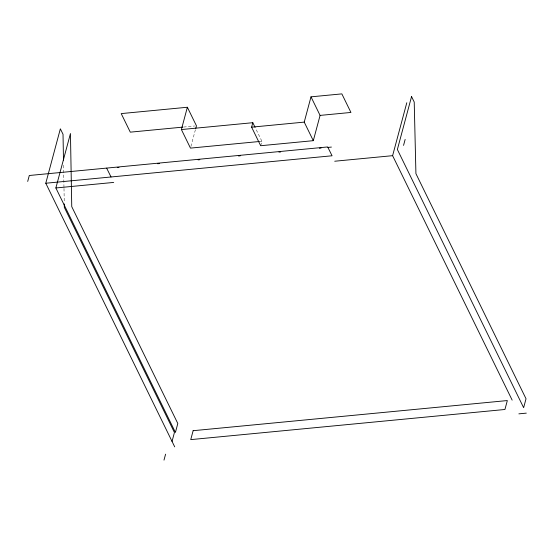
<?xml version="1.0" encoding="UTF-8"?>
<svg xmlns="http://www.w3.org/2000/svg" width="554" height="554" viewBox="0 0 554 554"><rect width="100%" height="100%" fill="white"/><g stroke="black" fill="none" stroke-linecap="round" stroke-linejoin="round"><path stroke-width="0.42" stroke-dasharray="2.77 2.08" d="M190.915 146.457L195.562 129.117M260.685 145.723L261.883 141.263L255.449 128.113M183.561 127.053L194.724 125.98M259.3 141.512L261.883 141.263M63.578 165.231L63.973 187.584M63.994 188.443L64.236 202.196"/><path stroke-width="0.83" d="M27.7 181.435L29.293 175.493L327.684 146.948L332.061 155.778L45.781 183.236L60.358 128.826L63.024 134.276L63.481 160.071M55.871 187.972L70.448 133.562L71.75 206.642L177.806 423.505L175.417 432.425L55.871 187.972L113.695 182.425M259.3 141.512L190.472 148.112L181.393 129.553L187.37 107.254L121.215 113.598L130.294 132.157L182.702 127.129M195.784 128.293L196.441 125.813L187.37 107.254M320.08 115.405L350.931 112.448L341.853 93.882L311.002 96.839L320.08 115.405L313.308 140.674L260.685 145.723L251.606 127.157L252.804 122.697L181.393 129.553M163.991 460.118L165.584 454.169M172.045 441.413L174.434 432.494L64.326 207.355L64.264 203.92M313.308 140.674L304.229 122.115L311.002 96.839M512.159 400.126L392.613 155.674L406.795 102.753M403.554 145.39L405.147 139.442M251.606 127.157L304.229 122.115M117.247 167.62L118.972 167.453M157.675 163.742L159.393 163.575M198.097 159.864L199.821 159.697M238.525 155.986L240.242 155.819M278.946 152.108L280.663 151.941M319.367 148.23L321.091 148.07M327.968 147.406L331.41 147.08M334.727 161.228L392.613 155.674M518.876 413.852L526.3 413.139M106.652 168.153L111.029 176.975M252.804 122.697L255.075 127.344M45.781 183.236L174.711 446.863M193.131 430.7L190.742 439.62L504.936 409.482L507.326 400.563L193.131 430.7M411.553 96.59L397.37 149.511L523.634 407.689L526.023 398.769L415.922 173.637L414.219 102.04L411.553 96.59"/></g></svg>
